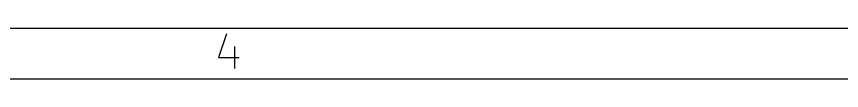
# Model space of a CAD drawing. Extents: x 0.4 to 16.1, y -11.3 to -0.4.
# Drawn here: x 6.984 to 8.257, y -11.299 to -11.221 of the extents above; entities that cross this region are included whole.
import ezdxf

# ---------------------------------------------------------------- set-up
doc = ezdxf.new("R2010")
doc.units = 0
doc.header["$MEASUREMENT"] = 0
doc.layers.add('BROWN2', color=54, linetype='CONTINUOUS')

msp = doc.modelspace()

# ---------------------------------------------------------------- linework, layer by layer
at = {"layer": 'BROWN2', "linetype": 'CONTINUOUS'}
for p, q in [((0.47244, -11.2206), (16.0626, -11.2206)), ((7.30835, -11.2295), (7.29617, -11.266)), ((7.32054, -11.249), (7.32054, -11.2831)), ((7.29617, -11.266), (7.32785, -11.266)), ((0.3937, -11.2993), (16.1413, -11.2993))]:
    msp.add_line(p, q, dxfattribs=at)

doc.saveas('drawing.dxf')
